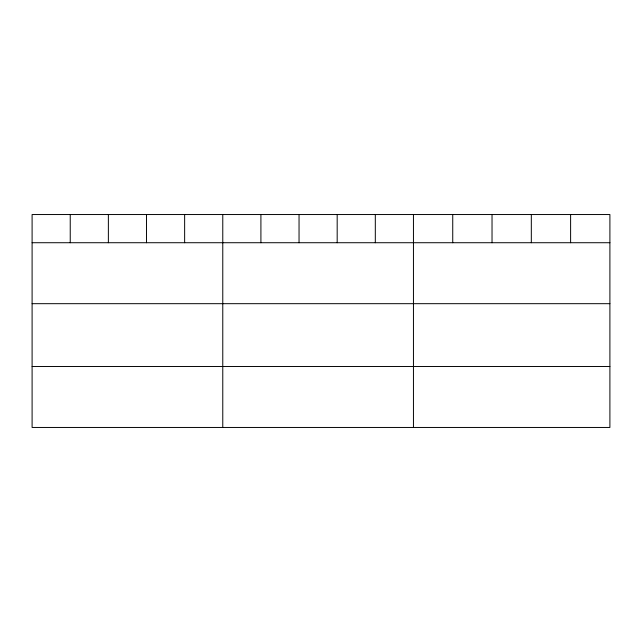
<?xml version="1.0" encoding="UTF-8"?>
<svg xmlns="http://www.w3.org/2000/svg" width="642" height="642" viewBox="0 0 642 642"><rect width="100%" height="100%" fill="white"/><g stroke="black" fill="none" stroke-linecap="round" stroke-linejoin="round"><path stroke-width="0.96" d="M609.9 242.724L609.9 427.46L32.1 427.46L32.1 214.54L609.9 214.54L609.9 242.724L32.1 242.724M32.1 303.682L609.9 303.682M32.1 366.494L609.9 366.494M570.61 214.54L570.61 242.724M531.319 214.54L531.319 242.724M492.029 214.54L492.029 242.724M452.738 214.54L452.738 242.724M413.448 214.54L413.448 427.46M375.313 214.54L375.313 242.724M337.178 214.54L337.178 242.724M299.044 214.54L299.044 242.724M260.909 214.54L260.909 242.724M222.774 214.54L222.774 427.46M184.639 214.54L184.639 242.724M146.504 214.54L146.504 242.724M108.37 214.54L108.37 242.724M70.235 214.54L70.235 242.724"/></g></svg>
